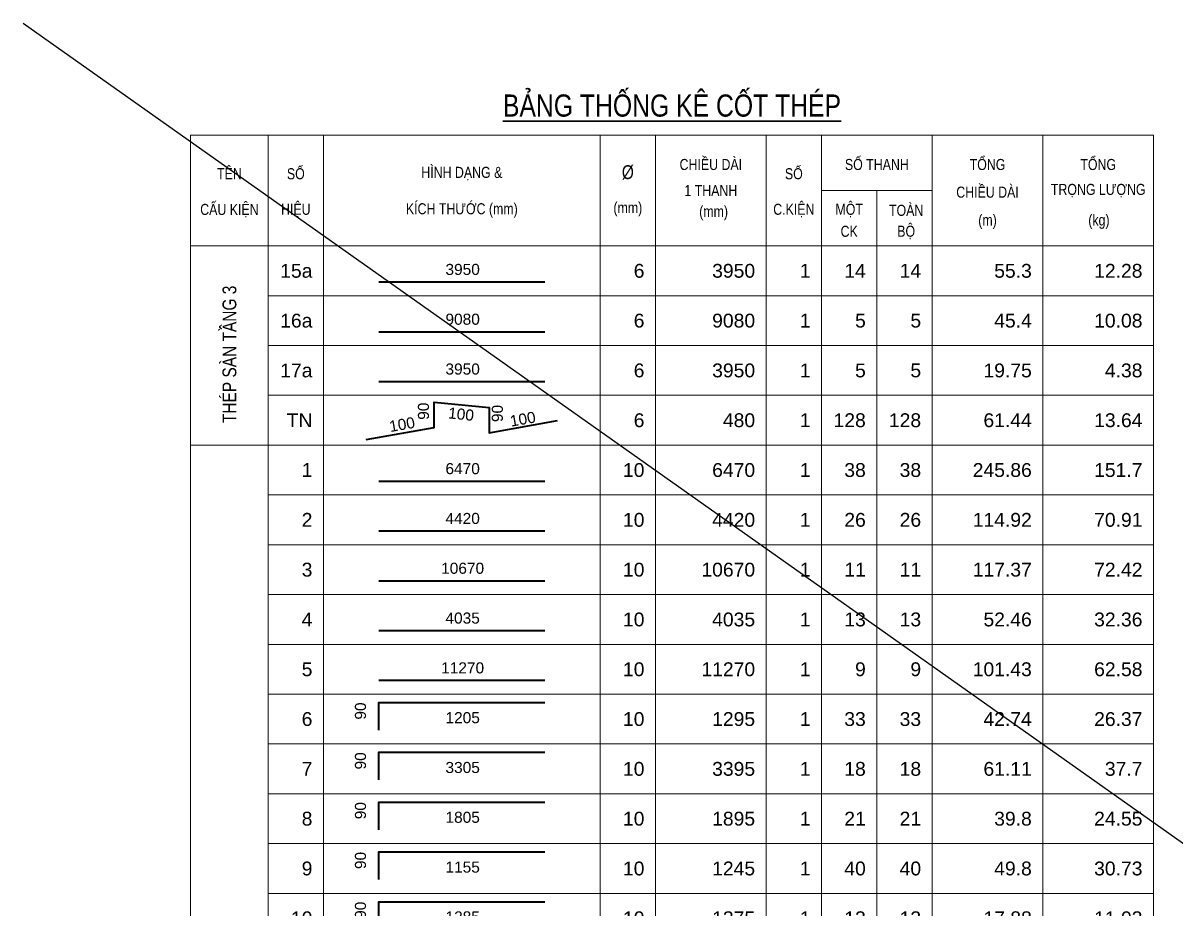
# Model space of a CAD drawing. Header units: millimetres. Extents: x -529861 to -223882, y -171969 to 61504.
# Drawn here: x -295971 to -281804, y -159850 to -148965 of the extents above; entities that cross this region are included whole.
import ezdxf
from ezdxf.enums import TextEntityAlignment as Align

# ---------------------------------------------------------------- set-up
doc = ezdxf.new("R2010")
doc.units = ezdxf.units.MM
doc.header["$LTSCALE"] = 5000
for name, color, linetype, lineweight in [('kata_net khung', 3, 'Continuous', 20), ('kata_text', 7, 'Continuous', 30), ('kata_text @ 1', 7, 'Continuous', 30), ('kata_thep chu', 1, 'Continuous', 35)]:
    doc.layers.add(name, color=color, linetype=linetype, lineweight=lineweight)
doc.layers.add('KCS_Plotter', color=11, linetype='Continuous', plot=False)
doc.styles.add('kata_text', font='arial.ttf', dxfattribs={"width": 0.8})

# ---------------------------------------------------------------- blocks, each defined once
blk = doc.blocks.new('dang37')
at = {"layer": 'kata_net khung'}
for p, q in [((0, 0), (0, -900)), ((1405, 0), (1405, -900)), ((2405, 0), (2405, -900)), ((7405, 0), (7405, -900)), ((8405, 0), (8405, -900)), ((10405, 0), (10405, -900)), ((11405, 0), (11405, -900)), ((12405, 0), (12405, -900)), ((13405, 0), (13405, -900)), ((15405, 0), (15405, -900)), ((17405, 0), (17405, -900)), ((1405, -900), (17405, -900))]:
    blk.add_line(p, q, dxfattribs=at)
at = {"layer": 'kata_thep chu'}
blk.add_lwpolyline([(3175, -799), (4405, -579), (4405, -122), (5400, -220), (5400, -677), (6636, -455)], dxfattribs=at)
at = {"layer": 'kata_text', "style": 'kata_text'}
for tag, rotation, p in [('003', 90, (4211, -287)), ('005', 90, (5546, -328)), ('004', 354, (4892, -340))]:
    blk.add_attdef(tag, text='', height=200, rotation=rotation, dxfattribs=at).set_placement(p, align=Align.MIDDLE_CENTER)
for tag, p in [('001', (2205, -450)), ('007', (8205, -450)), ('008', (10205, -450)), ('009', (11205, -450)), ('010', (12205, -450)), ('011', (13205, -450)), ('012', (15205, -450)), ('013', (17205, -450))]:
    blk.add_attdef(tag, text='', height=250, dxfattribs=at).set_placement(p, align=Align.MIDDLE_RIGHT)
blk.add_attdef('002', text='', height=200, rotation=10, dxfattribs=at).set_placement((3852, -683), align=Align.BOTTOM_CENTER)
blk.add_attdef('006', text='', height=200, rotation=10, dxfattribs=at).set_placement((5777, -469), align=Align.MIDDLE_LEFT)
blk = doc.blocks.new('dang01')
at = {"layer": 'kata_net khung'}
for p, q in [((0, 0), (0, -900)), ((1405, 0), (1405, -900)), ((2405, 0), (2405, -900)), ((7405, 0), (7405, -900)), ((8405, 0), (8405, -900)), ((10405, 0), (10405, -900)), ((11405, 0), (11405, -900)), ((12405, 0), (12405, -900)), ((13405, 0), (13405, -900)), ((15405, 0), (15405, -900)), ((17405, 0), (17405, -900)), ((1405, -900), (17405, -900))]:
    blk.add_line(p, q, dxfattribs=at)
at = {"layer": 'kata_thep chu'}
blk.add_line((3405, -650), (6405, -650), dxfattribs=at)
at = {"layer": 'kata_text', "style": 'kata_text'}
for p in [(2205, -450), (8205, -450), (10205, -450), (11205, -450), (12205, -450), (13205, -450), (15205, -450), (17205, -450)]:
    blk.add_attdef('D03', text='', height=250, dxfattribs=at).set_placement(p, align=Align.MIDDLE_RIGHT)
blk.add_attdef('00000000', text='', height=200, dxfattribs=at).set_placement((4920, -425), align=Align.MIDDLE_CENTER)
blk = doc.blocks.new('dang03')
at = {"layer": 'kata_net khung'}
for p, q in [((0, 0), (0, -900)), ((1405, 0), (1405, -900)), ((2405, 0), (2405, -900)), ((7405, 0), (7405, -900)), ((8405, 0), (8405, -900)), ((10405, 0), (10405, -900)), ((11405, 0), (11405, -900)), ((12405, 0), (12405, -900)), ((13405, 0), (13405, -900)), ((15405, 0), (15405, -900)), ((17405, 0), (17405, -900)), ((1405, -900), (17405, -900))]:
    blk.add_line(p, q, dxfattribs=at)
at = {"layer": 'kata_thep chu'}
blk.add_lwpolyline([(3405, -650), (3405, -150), (6405, -150)], dxfattribs=at)
at = {"layer": 'kata_text', "style": 'kata_text'}
blk.add_attdef('09', text='', height=200, rotation=90, dxfattribs=at).set_placement((3073, -150), align=Align.MIDDLE_RIGHT)
for tag, p in [('10', (2205, -450)), ('07', (8205, -450)), ('06', (10205, -450)), ('05', (11205, -450)), ('04', (12205, -450)), ('03', (13205, -450)), ('02', (15205, -450)), ('01', (17205, -450))]:
    blk.add_attdef(tag, text='', height=250, dxfattribs=at).set_placement(p, align=Align.MIDDLE_RIGHT)
blk.add_attdef('08', text='', height=200, dxfattribs=at).set_placement((4920, -425), align=Align.MIDDLE_CENTER)
blk = doc.blocks.new('Tieude')
at = {"layer": 'kata_net khung'}
for p, q in [((0, 2000), (0, 0)), ((0, 2000), (17405, 2000)), ((1405, 2000), (1405, 0)), ((2405, 2000), (2405, 0)), ((7405, 2000), (7405, 0)), ((8405, 2000), (8405, 0)), ((10405, 2000), (10405, 0)), ((11405, 1000), (11405, 2000)), ((13405, 2000), (13405, 0)), ((15405, 2000), (15405, 0)), ((17405, 2000), (17405, 0)), ((11405, 1000), (13405, 1000)), ((11405, 1000), (11405, 0)), ((12405, 1000), (12405, 0)), ((0, 0), (17405, 0))]:
    blk.add_line(p, q, dxfattribs=at)
at = {"layer": 'kata_text', "style": 'kata_text', "width": 0.8}
for s, height, p in [('%%UBẢNG THỐNG KÊ CỐT THÉP', 400, (8703, 2594)), ('TÊN', 200, (705, 1333)), ('SỐ', 200, (1905, 1333)), ('HÌNH DẠNG &', 200, (4905, 1333)), ('%%C', 250, (7905, 1333)), ('CHIỀU DÀI', 200, (9405, 1500)), ('SỐ', 200, (10905, 1333)), ('SỐ THANH', 200, (12405, 1500)), ('TỔNG', 200, (14405, 1500)), ('TỔNG', 200, (16405, 1500)), ('1 THANH', 200, (9405, 1000)), ('CHIỀU DÀI', 200, (14405, 1000)), ('TRỌNG LƯỢNG', 200, (16405, 1000)), ('CẤU KIỆN', 200, (705, 667)), ('HIỆU', 200, (1905, 667)), ('KÍCH THƯỚC (mm)', 200, (4905, 667)), ('(mm)', 200, (7905, 667)), ('(mm)', 200, (9455, 599)), ('C.KIỆN', 200, (10905, 667)), ('MỘT', 200, (11905, 667)), ('TOÀN', 200, (12935, 667)), ('BỘ', 200, (12935, 271)), ('(m)', 200, (14405, 443)), ('(kg)', 200, (16418, 443)), ('CK', 200, (11905, 264))]:
    blk.add_text(s, height=height, dxfattribs=at).set_placement(p, align=Align.MIDDLE)

msp = doc.modelspace()

# ---------------------------------------------------------------- linework, layer by layer
at = {"layer": 'kata_net khung', "linetype": 'ByBlock', "ltscale": 1500}
msp.add_line((-293914.34, -154151.11), (-292958.74, -154151.11), dxfattribs=at)
at = {"layer": 'KCS_Plotter', "linetype": 'ByBlock', "ltscale": 1500}
msp.add_line((-295970.8, -148964.82), (-263439.18, -171969.32), dxfattribs=at)

# ---------------------------------------------------------------- block references
at = {"layer": 'kata_net khung', "linetype": 'ByBlock', "ltscale": 1500, "xscale": 0.68, "yscale": 0.68, "zscale": 0.68}
msp.add_blockref('Tieude', (-293914.34, -151703.11), dxfattribs=at)
at = {"layer": 'kata_net khung', "linetype": 'ByBlock', "ltscale": 1500}
ref = msp.add_blockref('dang01', (-293914.34, -151703.11), dxfattribs=dict(at, xscale=0.68, yscale=0.68, zscale=0.68))
ref.add_attrib('D03', '15a', dxfattribs={"layer": 'kata_text', "height": 170, "style": 'kata_text'}).set_placement((-292414.74, -152009.11), align=Align.MIDDLE_RIGHT)
ref.add_attrib('00000000', '3950', dxfattribs={"layer": 'kata_text', "height": 136, "style": 'kata_text'}).set_placement((-290569, -151991.93), align=Align.MIDDLE_CENTER)
ref.add_attrib('D03', '6', dxfattribs={"layer": 'kata_text', "height": 170, "style": 'kata_text'}).set_placement((-288334.74, -152009.11), align=Align.MIDDLE_RIGHT)
ref.add_attrib('D03', '3950', dxfattribs={"layer": 'kata_text', "height": 170, "style": 'kata_text'}).set_placement((-286974.74, -152009.11), align=Align.MIDDLE_RIGHT)
ref.add_attrib('D03', '1', dxfattribs={"layer": 'kata_text', "height": 170, "style": 'kata_text'}).set_placement((-286294.74, -152009.11), align=Align.MIDDLE_RIGHT)
ref.add_attrib('D03', '14', dxfattribs={"layer": 'kata_text', "height": 170, "style": 'kata_text'}).set_placement((-285614.74, -152009.11), align=Align.MIDDLE_RIGHT)
ref.add_attrib('D03', '14', dxfattribs={"layer": 'kata_text', "height": 170, "style": 'kata_text'}).set_placement((-284934.74, -152008.88), align=Align.MIDDLE_RIGHT)
ref.add_attrib('D03', '55.3', dxfattribs={"layer": 'kata_text', "height": 170, "style": 'kata_text'}).set_placement((-283574.74, -152009.11), align=Align.MIDDLE_RIGHT)
ref.add_attrib('D03', '12.28', dxfattribs={"layer": 'kata_text', "height": 170, "style": 'kata_text'}).set_placement((-282214.74, -152009.11), align=Align.MIDDLE_RIGHT)
ref = msp.add_blockref('dang01', (-293914.34, -152315.11), dxfattribs=dict(at, xscale=0.68, yscale=0.68, zscale=0.68))
ref.add_attrib('D03', '16a', dxfattribs={"layer": 'kata_text', "height": 170, "style": 'kata_text'}).set_placement((-292414.74, -152621.11), align=Align.MIDDLE_RIGHT)
ref.add_attrib('00000000', '9080', dxfattribs={"layer": 'kata_text', "height": 136, "style": 'kata_text'}).set_placement((-290569, -152603.93), align=Align.MIDDLE_CENTER)
ref.add_attrib('D03', '6', dxfattribs={"layer": 'kata_text', "height": 170, "style": 'kata_text'}).set_placement((-288334.74, -152621.11), align=Align.MIDDLE_RIGHT)
ref.add_attrib('D03', '9080', dxfattribs={"layer": 'kata_text', "height": 170, "style": 'kata_text'}).set_placement((-286974.74, -152621.11), align=Align.MIDDLE_RIGHT)
ref.add_attrib('D03', '1', dxfattribs={"layer": 'kata_text', "height": 170, "style": 'kata_text'}).set_placement((-286294.74, -152621.11), align=Align.MIDDLE_RIGHT)
ref.add_attrib('D03', '5', dxfattribs={"layer": 'kata_text', "height": 170, "style": 'kata_text'}).set_placement((-285614.74, -152621.11), align=Align.MIDDLE_RIGHT)
ref.add_attrib('D03', '5', dxfattribs={"layer": 'kata_text', "height": 170, "style": 'kata_text'}).set_placement((-284934.74, -152620.88), align=Align.MIDDLE_RIGHT)
ref.add_attrib('D03', '45.4', dxfattribs={"layer": 'kata_text', "height": 170, "style": 'kata_text'}).set_placement((-283574.74, -152621.11), align=Align.MIDDLE_RIGHT)
ref.add_attrib('D03', '10.08', dxfattribs={"layer": 'kata_text', "height": 170, "style": 'kata_text'}).set_placement((-282214.74, -152621.11), align=Align.MIDDLE_RIGHT)
ref = msp.add_blockref('dang01', (-293914.34, -152927.11), dxfattribs=dict(at, xscale=0.68, yscale=0.68, zscale=0.68))
ref.add_attrib('D03', '17a', dxfattribs={"layer": 'kata_text', "height": 170, "style": 'kata_text'}).set_placement((-292414.74, -153233.11), align=Align.MIDDLE_RIGHT)
ref.add_attrib('00000000', '3950', dxfattribs={"layer": 'kata_text', "height": 136, "style": 'kata_text'}).set_placement((-290569, -153215.93), align=Align.MIDDLE_CENTER)
ref.add_attrib('D03', '6', dxfattribs={"layer": 'kata_text', "height": 170, "style": 'kata_text'}).set_placement((-288334.74, -153233.11), align=Align.MIDDLE_RIGHT)
ref.add_attrib('D03', '3950', dxfattribs={"layer": 'kata_text', "height": 170, "style": 'kata_text'}).set_placement((-286974.74, -153233.11), align=Align.MIDDLE_RIGHT)
ref.add_attrib('D03', '1', dxfattribs={"layer": 'kata_text', "height": 170, "style": 'kata_text'}).set_placement((-286294.74, -153233.11), align=Align.MIDDLE_RIGHT)
ref.add_attrib('D03', '5', dxfattribs={"layer": 'kata_text', "height": 170, "style": 'kata_text'}).set_placement((-285614.74, -153233.11), align=Align.MIDDLE_RIGHT)
ref.add_attrib('D03', '5', dxfattribs={"layer": 'kata_text', "height": 170, "style": 'kata_text'}).set_placement((-284934.74, -153232.88), align=Align.MIDDLE_RIGHT)
ref.add_attrib('D03', '19.75', dxfattribs={"layer": 'kata_text', "height": 170, "style": 'kata_text'}).set_placement((-283574.74, -153233.11), align=Align.MIDDLE_RIGHT)
ref.add_attrib('D03', '4.38', dxfattribs={"layer": 'kata_text', "height": 170, "style": 'kata_text'}).set_placement((-282214.74, -153233.11), align=Align.MIDDLE_RIGHT)
at = {"layer": 'kata_net khung', "linetype": 'ByBlock', "ltscale": 1500, "xscale": 0.68, "yscale": 0.68, "zscale": 0.68}
for name, p, values in [('dang37', (-293914.34, -153539.11), {'001': 'TN', '002': '100', '003': '90', '004': '100', '005': '90', '006': '100', '007': '6', '008': '480', '009': '1', '010': '128', '011': '128', '012': '61.44', '013': '13.64'}), ('dang03', (-293914.34, -157211.11), {'10': '6', '09': '90', '08': '1205', '07': '10', '06': '1295', '05': '1', '04': '33', '03': '33', '02': '42.74', '01': '26.37'}), ('dang03', (-293914.34, -157823.11), {'10': '7', '09': '90', '08': '3305', '07': '10', '06': '3395', '05': '1', '04': '18', '03': '18', '02': '61.11', '01': '37.7'}), ('dang03', (-293914.34, -158435.11), {'10': '8', '09': '90', '08': '1805', '07': '10', '06': '1895', '05': '1', '04': '21', '03': '21', '02': '39.8', '01': '24.55'}), ('dang03', (-293914.34, -159047.11), {'10': '9', '09': '90', '08': '1155', '07': '10', '06': '1245', '05': '1', '04': '40', '03': '40', '02': '49.8', '01': '30.73'}), ('dang03', (-293914.34, -159659.11), {'10': '10', '09': '90', '08': '1285', '07': '10', '06': '1375', '05': '1', '04': '13', '03': '13', '02': '17.88', '01': '11.03'})]:
    msp.add_blockref(name, p, dxfattribs=at).add_auto_attribs(values)
at = {"layer": 'kata_net khung', "linetype": 'ByBlock', "ltscale": 1500}
ref = msp.add_blockref('dang01', (-293914.34, -154151.11), dxfattribs=dict(at, xscale=0.68, yscale=0.68, zscale=0.68))
ref.add_attrib('D03', '1', dxfattribs={"layer": 'kata_text', "height": 170, "style": 'kata_text'}).set_placement((-292414.74, -154457.11), align=Align.MIDDLE_RIGHT)
ref.add_attrib('00000000', '6470', dxfattribs={"layer": 'kata_text', "height": 136, "style": 'kata_text'}).set_placement((-290569, -154439.93), align=Align.MIDDLE_CENTER)
ref.add_attrib('D03', '10', dxfattribs={"layer": 'kata_text', "height": 170, "style": 'kata_text'}).set_placement((-288334.74, -154457.11), align=Align.MIDDLE_RIGHT)
ref.add_attrib('D03', '6470', dxfattribs={"layer": 'kata_text', "height": 170, "style": 'kata_text'}).set_placement((-286974.74, -154457.11), align=Align.MIDDLE_RIGHT)
ref.add_attrib('D03', '1', dxfattribs={"layer": 'kata_text', "height": 170, "style": 'kata_text'}).set_placement((-286294.74, -154457.11), align=Align.MIDDLE_RIGHT)
ref.add_attrib('D03', '38', dxfattribs={"layer": 'kata_text', "height": 170, "style": 'kata_text'}).set_placement((-285614.74, -154457.11), align=Align.MIDDLE_RIGHT)
ref.add_attrib('D03', '38', dxfattribs={"layer": 'kata_text', "height": 170, "style": 'kata_text'}).set_placement((-284934.74, -154456.88), align=Align.MIDDLE_RIGHT)
ref.add_attrib('D03', '245.86', dxfattribs={"layer": 'kata_text', "height": 170, "style": 'kata_text'}).set_placement((-283574.74, -154457.11), align=Align.MIDDLE_RIGHT)
ref.add_attrib('D03', '151.7', dxfattribs={"layer": 'kata_text', "height": 170, "style": 'kata_text'}).set_placement((-282214.74, -154457.11), align=Align.MIDDLE_RIGHT)
ref = msp.add_blockref('dang01', (-293914.34, -154763.11), dxfattribs=dict(at, xscale=0.68, yscale=0.68, zscale=0.68))
ref.add_attrib('D03', '2', dxfattribs={"layer": 'kata_text', "height": 170, "style": 'kata_text'}).set_placement((-292414.74, -155069.11), align=Align.MIDDLE_RIGHT)
ref.add_attrib('00000000', '4420', dxfattribs={"layer": 'kata_text', "height": 136, "style": 'kata_text'}).set_placement((-290569, -155051.93), align=Align.MIDDLE_CENTER)
ref.add_attrib('D03', '10', dxfattribs={"layer": 'kata_text', "height": 170, "style": 'kata_text'}).set_placement((-288334.74, -155069.11), align=Align.MIDDLE_RIGHT)
ref.add_attrib('D03', '4420', dxfattribs={"layer": 'kata_text', "height": 170, "style": 'kata_text'}).set_placement((-286974.74, -155069.11), align=Align.MIDDLE_RIGHT)
ref.add_attrib('D03', '1', dxfattribs={"layer": 'kata_text', "height": 170, "style": 'kata_text'}).set_placement((-286294.74, -155069.11), align=Align.MIDDLE_RIGHT)
ref.add_attrib('D03', '26', dxfattribs={"layer": 'kata_text', "height": 170, "style": 'kata_text'}).set_placement((-285614.74, -155069.11), align=Align.MIDDLE_RIGHT)
ref.add_attrib('D03', '26', dxfattribs={"layer": 'kata_text', "height": 170, "style": 'kata_text'}).set_placement((-284934.74, -155068.88), align=Align.MIDDLE_RIGHT)
ref.add_attrib('D03', '114.92', dxfattribs={"layer": 'kata_text', "height": 170, "style": 'kata_text'}).set_placement((-283574.74, -155069.11), align=Align.MIDDLE_RIGHT)
ref.add_attrib('D03', '70.91', dxfattribs={"layer": 'kata_text', "height": 170, "style": 'kata_text'}).set_placement((-282214.74, -155069.11), align=Align.MIDDLE_RIGHT)
ref = msp.add_blockref('dang01', (-293914.34, -155375.11), dxfattribs=dict(at, xscale=0.68, yscale=0.68, zscale=0.68))
ref.add_attrib('D03', '3', dxfattribs={"layer": 'kata_text', "height": 170, "style": 'kata_text'}).set_placement((-292414.74, -155681.11), align=Align.MIDDLE_RIGHT)
ref.add_attrib('00000000', '10670', dxfattribs={"layer": 'kata_text', "height": 136, "style": 'kata_text'}).set_placement((-290569, -155663.93), align=Align.MIDDLE_CENTER)
ref.add_attrib('D03', '10', dxfattribs={"layer": 'kata_text', "height": 170, "style": 'kata_text'}).set_placement((-288334.74, -155681.11), align=Align.MIDDLE_RIGHT)
ref.add_attrib('D03', '10670', dxfattribs={"layer": 'kata_text', "height": 170, "style": 'kata_text'}).set_placement((-286974.74, -155681.11), align=Align.MIDDLE_RIGHT)
ref.add_attrib('D03', '1', dxfattribs={"layer": 'kata_text', "height": 170, "style": 'kata_text'}).set_placement((-286294.74, -155681.11), align=Align.MIDDLE_RIGHT)
ref.add_attrib('D03', '11', dxfattribs={"layer": 'kata_text', "height": 170, "style": 'kata_text'}).set_placement((-285614.74, -155681.11), align=Align.MIDDLE_RIGHT)
ref.add_attrib('D03', '11', dxfattribs={"layer": 'kata_text', "height": 170, "style": 'kata_text'}).set_placement((-284934.74, -155680.88), align=Align.MIDDLE_RIGHT)
ref.add_attrib('D03', '117.37', dxfattribs={"layer": 'kata_text', "height": 170, "style": 'kata_text'}).set_placement((-283574.74, -155681.11), align=Align.MIDDLE_RIGHT)
ref.add_attrib('D03', '72.42', dxfattribs={"layer": 'kata_text', "height": 170, "style": 'kata_text'}).set_placement((-282214.74, -155681.11), align=Align.MIDDLE_RIGHT)
ref = msp.add_blockref('dang01', (-293914.34, -155987.11), dxfattribs=dict(at, xscale=0.68, yscale=0.68, zscale=0.68))
ref.add_attrib('D03', '4', dxfattribs={"layer": 'kata_text', "height": 170, "style": 'kata_text'}).set_placement((-292414.74, -156293.11), align=Align.MIDDLE_RIGHT)
ref.add_attrib('00000000', '4035', dxfattribs={"layer": 'kata_text', "height": 136, "style": 'kata_text'}).set_placement((-290569, -156275.93), align=Align.MIDDLE_CENTER)
ref.add_attrib('D03', '10', dxfattribs={"layer": 'kata_text', "height": 170, "style": 'kata_text'}).set_placement((-288334.74, -156293.11), align=Align.MIDDLE_RIGHT)
ref.add_attrib('D03', '4035', dxfattribs={"layer": 'kata_text', "height": 170, "style": 'kata_text'}).set_placement((-286974.74, -156293.11), align=Align.MIDDLE_RIGHT)
ref.add_attrib('D03', '1', dxfattribs={"layer": 'kata_text', "height": 170, "style": 'kata_text'}).set_placement((-286294.74, -156293.11), align=Align.MIDDLE_RIGHT)
ref.add_attrib('D03', '13', dxfattribs={"layer": 'kata_text', "height": 170, "style": 'kata_text'}).set_placement((-285614.74, -156293.11), align=Align.MIDDLE_RIGHT)
ref.add_attrib('D03', '13', dxfattribs={"layer": 'kata_text', "height": 170, "style": 'kata_text'}).set_placement((-284934.74, -156292.88), align=Align.MIDDLE_RIGHT)
ref.add_attrib('D03', '52.46', dxfattribs={"layer": 'kata_text', "height": 170, "style": 'kata_text'}).set_placement((-283574.74, -156293.11), align=Align.MIDDLE_RIGHT)
ref.add_attrib('D03', '32.36', dxfattribs={"layer": 'kata_text', "height": 170, "style": 'kata_text'}).set_placement((-282214.74, -156293.11), align=Align.MIDDLE_RIGHT)
ref = msp.add_blockref('dang01', (-293914.34, -156599.11), dxfattribs=dict(at, xscale=0.68, yscale=0.68, zscale=0.68))
ref.add_attrib('D03', '5', dxfattribs={"layer": 'kata_text', "height": 170, "style": 'kata_text'}).set_placement((-292414.74, -156905.11), align=Align.MIDDLE_RIGHT)
ref.add_attrib('00000000', '11270', dxfattribs={"layer": 'kata_text', "height": 136, "style": 'kata_text'}).set_placement((-290569, -156887.93), align=Align.MIDDLE_CENTER)
ref.add_attrib('D03', '10', dxfattribs={"layer": 'kata_text', "height": 170, "style": 'kata_text'}).set_placement((-288334.74, -156905.11), align=Align.MIDDLE_RIGHT)
ref.add_attrib('D03', '11270', dxfattribs={"layer": 'kata_text', "height": 170, "style": 'kata_text'}).set_placement((-286974.74, -156905.11), align=Align.MIDDLE_RIGHT)
ref.add_attrib('D03', '1', dxfattribs={"layer": 'kata_text', "height": 170, "style": 'kata_text'}).set_placement((-286294.74, -156905.11), align=Align.MIDDLE_RIGHT)
ref.add_attrib('D03', '9', dxfattribs={"layer": 'kata_text', "height": 170, "style": 'kata_text'}).set_placement((-285614.74, -156905.11), align=Align.MIDDLE_RIGHT)
ref.add_attrib('D03', '9', dxfattribs={"layer": 'kata_text', "height": 170, "style": 'kata_text'}).set_placement((-284934.74, -156904.88), align=Align.MIDDLE_RIGHT)
ref.add_attrib('D03', '101.43', dxfattribs={"layer": 'kata_text', "height": 170, "style": 'kata_text'}).set_placement((-283574.74, -156905.11), align=Align.MIDDLE_RIGHT)
ref.add_attrib('D03', '62.58', dxfattribs={"layer": 'kata_text', "height": 170, "style": 'kata_text'}).set_placement((-282214.74, -156905.11), align=Align.MIDDLE_RIGHT)

# ---------------------------------------------------------------- texts
at = {"layer": 'kata_text @ 1', "insert": (-293433.7, -153036.12), "char_height": 170, "width": 2975, "attachment_point": 5, "rotation": 90, "style": 'kata_text'}
msp.add_mtext('THÉP SÀN TẦNG 3', dxfattribs=at)

doc.saveas('drawing.dxf')
